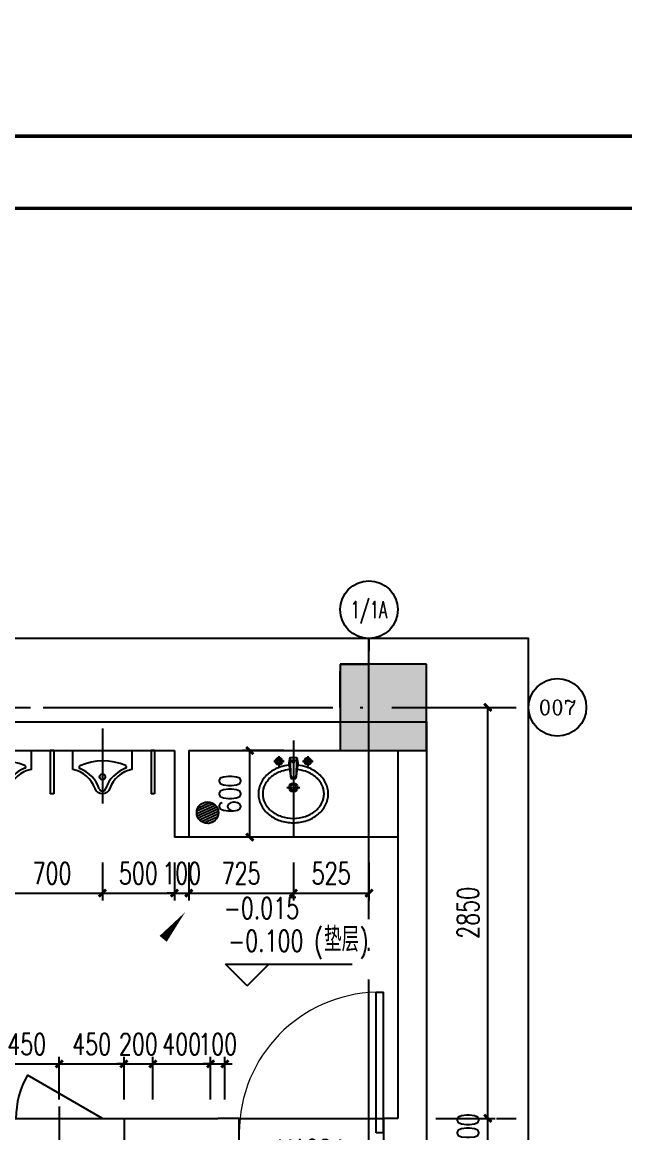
# Model space of a CAD drawing. Extents: x -222544 to -13848, y -31368 to 85559.
# Drawn here: x -23258 to -19076, y 50835 to 58536 of the extents above; entities that cross this region are included whole.
import ezdxf
from ezdxf.enums import TextEntityAlignment as Align
from ezdxf.xclip import XClip

# ---------------------------------------------------------------- set-up
doc = ezdxf.new("R2010")
doc.units = 0
doc.header["$LTSCALE"] = 1000
doc.header["$MEASUREMENT"] = 0
doc.header["$XCLIPFRAME"] = 0
for name, pattern in [('10平面$0$10平面$1$DOTE', [2.42, 2, -0.2, 0.02, -0.2]), ('10平面$0$DASH', [0.35, 0.25, -0.1]), ('10平面$0$DOTE', [2.42, 2, -0.2, 0.02, -0.2])]:
    doc.linetypes.add(name, pattern=pattern)
doc.layers.get('Defpoints').update_dxf_attribs({"color": 210})
for name, color, linetype in [('0-cxFrame', 155, 'Continuous'), ('10平面$0$10平面$1$A-AXIS-DOTE', 14, '10平面$0$10平面$1$DOTE'), ('10平面$0$A-AXIS-DOTE', 14, '10平面$0$DOTE'), ('10平面$0$A-AXIS-DP', 126, 'Continuous'), ('10平面$0$A-AXIS-SYMB', 3, 'Continuous'), ('10平面$0$A-CURTAIN', 134, 'Continuous'), ('10平面$0$A-WC', 223, 'Continuous'), ('10平面$0$A-WINDOW', 140, 'Continuous'), ('10平面$0$A-云线（根据审图意见修改）', 4, 'Continuous'), ('10平面$0$AS-COLN', 6, 'Continuous'), ('10平面$0$AS-WALL', 40, 'Continuous'), ('10平面$0$AS-结构边线层', 200, 'Continuous'), ('10平面$0$DIM_ELEV', 3, 'Continuous'), ('10平面$0$PUB_HATCH', 8, 'Continuous'), ('10平面$0$PUB_TEXT', 7, 'Continuous'), ('10平面$0$建-引出', 3, 'Continuous'), ('10平面$0$建-标高', 3, 'Continuous'), ('10平面$0$建-门', 4, 'Continuous'), ('10平面$0$建-门窗编号', 7, 'Continuous'), ('A-AXIS-D', 1, 'Continuous'), ('A-AXIS-DP', 126, 'Continuous'), ('A-WINDOW', 140, 'Continuous'), ('DIM_SYMB', 3, 'Continuous'), ('PUB_TEXT', 7, 'Continuous')]:
    doc.layers.add(name, color=color, linetype=linetype)
doc.layers.add('0-cxText', color=131, linetype='Continuous', lineweight=25)
doc.styles.add('10平面$0$_TCH_DIM_T3', font='SIMPLEX', dxfattribs={"width": 0.705882, "bigfont": 'GBCBIG'})
doc.styles.add('10平面$0$A-STANDARD', font='SIMPLEX', dxfattribs={"bigfont": 'GBCBIG'})
doc.styles.add('10平面$0$A-WIN-LABEL', font='SIMPLEX', dxfattribs={"bigfont": 'GBCBIG'})
doc.styles.add('_TCH_AXIS', font='COMPLEX', dxfattribs={"bigfont": 'GBCBIG'})
doc.styles.add('_TCH_DIM_T3', font='SIMPLEX', dxfattribs={"width": 0.705882, "bigfont": 'GBCBIG'})
doc.styles.add('cx_tuming', font='')
doc.styles.add('cx_tuqian1', font='')
doc.styles.add('黑体', font='', dxfattribs={"height": 12})
doc.styles.get('cx_tuming').set_extended_font_data('SimHei')
doc.styles.get('cx_tuqian1').set_extended_font_data('SimSun')
doc.styles.get('黑体').set_extended_font_data('SimHei')
doc.dimstyles.new('10平面$0$_TCH_ARCH&&80', dxfattribs={"dimtxt": 238, "dimasz": 80, "dimexe": 80, "dimexo": 80, "dimgap": 101, "dimtad": 1, "dimdec": 0, "dimzin": 0, "dimdsep": 46, "dimtxsty": '10平面$0$_TCH_DIM_T3', "dimblk": '10平面$0$_ArchTick', "dimcen": 0.09, "dimclrt": 7, "dimazin": 2, "dimtfac": 1, "dimtdec": 0, "dimtix": 1, "dimtmove": 2, "dimatfit": 3, "dimfxl": 0, "dimtolj": 1, "dimtzin": 0, "dimarcsym": 0})
doc.dimstyles.new('_TCH_ARCH&&50', dxfattribs={"dimtxt": 148.75, "dimasz": 50, "dimexe": 50, "dimexo": 50, "dimgap": 63.125, "dimtad": 1, "dimdec": 0, "dimzin": 0, "dimdsep": 46, "dimtxsty": '_TCH_DIM_T3', "dimblk": 'ARCHTICK', "dimcen": 0.09, "dimclrt": 7, "dimazin": 2, "dimtfac": 1, "dimtdec": 0, "dimtix": 1, "dimtmove": 2, "dimatfit": 3, "dimfxl": 0, "dimtolj": 1, "dimtzin": 0, "dimarcsym": 0})

# ---------------------------------------------------------------- blocks, each defined once
blk = doc.blocks.new('TK22.A1 L(Dragon)')
at = {"layer": '0-cxFrame', "color": 7, "const_width": 0.5}
blk.add_lwpolyline([(0, 0), (-841, 0), (-841, 594), (0, 594)], close=True, dxfattribs=at)
at = {"layer": '0-cxFrame', "const_width": 0.5}
blk.add_lwpolyline([(-80, 10), (-821, 10), (-821, 584), (-80, 584)], close=True, dxfattribs=at)
at = {"style": '黑体', "flags": 4}
blk.add_attdef('图幅', text='', height=3.3, dxfattribs=at).set_placement((-40, 3), align=Align.RIGHT)
at = {"layer": '0-cxText', "flags": 4}
for tag, height, style, p in [('建设单位', 3.5, 'cx_tuming', (-45, 240)), ('项目名称', 3.5, 'cx_tuming', (-45, 210)), ('子项名称', 3.5, 'cx_tuming', (-45, 180)), ('工程编号', 3.3, 'cx_tuqian1', (-35, 165)), ('图名1', 3.5, 'cx_tuming', (-45, 87)), ('图名2', 3.5, 'cx_tuming', (-45, 79)), ('图名3', 3.5, 'cx_tuming', (-45, 71)), ('出图日期', 3.3, 'cx_tuqian1', (-39, 60)), ('专业', 3.3, 'cx_tuqian1', (-55, 52)), ('图号', 3.3, 'cx_tuqian1', (-55, 44)), ('版次', 3.3, 'cx_tuqian1', (-20, 44))]:
    blk.add_attdef(tag, text='', height=height, dxfattribs=dict(at, style=style)).set_placement(p, align=Align.MIDDLE)
at = {"layer": 'Defpoints', "color": 6, "flags": 4}
for tag, height, style, p in [('tufu', 3.3, '黑体', (-12, 12)), ('dwfname', 4, 'cx_tuqian1', (-80, 3))]:
    blk.add_attdef(tag, text='', height=height, dxfattribs=dict(at, style=style)).set_placement(p, align=Align.RIGHT)
blk = doc.blocks.new('10平面$0$dote')
at = {"layer": '10平面$0$A-AXIS-DOTE'}
for p, q in [((61882.2, 57000), (91882.2, 27000)), ((81382.2, -68993.9), (81382.2, 36662.3)), ((76282.2, -13500), (98661.5, -13500))]:
    blk.add_line(p, q, dxfattribs=at)
blk = doc.blocks.new('10平面$0$10平面$0$A$C45A45C18')
at = {"color": 0}
for p, q in [((949.9, -325, 0), (1249.9, 194.6, 0)), ((-107.3, 84.8), (322.3, 84.8)), ((322.3, -164.8), (322.3, 114.8)), ((-117.3, -124.8), (-117.3, 74.8)), ((322.3, -134.8), (-107.3, -134.8))]:
    blk.add_line(p, q, dxfattribs=at)
at = {"color": 0, "elevation": 0}
blk.add_lwpolyline([(-350.1, 425), (949.9, 425), (949.9, -475), (-350.1, -475)], close=True, dxfattribs=at)
at = {"color": 0}
blk.add_lwpolyline([(-107.3, -164.8, -0.414214), (-147.3, -124.8), (-147.3, 74.8, -0.414214), (-107.3, 114.8), (332.3, 114.8, -0.414214), (442.3, 4.8), (442.3, -54.8, -0.414214), (332.3, -164.8)], format="xyb", close=True, dxfattribs=at)
blk.add_circle((211.3, -25), 20, dxfattribs=at)
for centre, radius, start, end in [((949.9, -325, 0), 600, 60, 90), ((-107.3, 74.8), 10, 90, 180), ((-107.3, -124.8), 10, 180, 270)]:
    blk.add_arc(centre, radius, start, end, dxfattribs=at)
for p in [(-147.3, -25), (211.3, -25)]:
    blk.add_point(p, dxfattribs=at)
at = {"layer": '10平面$0$10平面$1$A-AXIS-DOTE'}
blk.add_line((1031.1, -25), (-419.2, -25), dxfattribs=at)
blk = doc.blocks.new('10平面$0$10平面$0$$lvtry$00000224')
at = {"color": 0}
for p, q in [((-362.5, 0), (-362.5, -300)), ((-337.5, 0), (-362.5, 0)), ((-337.5, 0), (-337.5, -300)), ((337.5, 0), (337.5, -300)), ((362.5, 0), (337.5, 0)), ((362.5, 0), (362.5, -300)), ((-337.5, -300), (-362.5, -300)), ((362.5, -300), (337.5, -300))]:
    blk.add_line(p, q, dxfattribs=at)
at = {"color": 0, "elevation": 0}
blk.add_lwpolyline([(-205, -130.7), (-205, 0), (205, 0), (205, -130.7, 0.268068), (50.8, -263.5, -0.317765), (0, -299.6, -0.317765), (-50.8, -263.5, 0.268068)], format="xyb", close=True, dxfattribs=at)
at = {"color": 0}
blk.add_circle((0, -181.6, 0), 20, dxfattribs=at)
for centre, radius, start, end in [((5.1, -466.4, 0), 395, 66.66751, 114.10839), ((-152.2, -115, 0), 10, 114.10839, 248.1394), ((-242.8, -340.9, 0), 233.4, 19.26394, 68.1394), ((242.8, -340.9, 0), 233.4, 110.49411, 160.73606), ((157.6, -112.9, 0), 10, 290.49411, 66.66751), ((0.2, -256, 0), 24, 199.26394, 269.49984), ((-0.2, -256, 0), 24, 270.50016, 340.73606)]:
    blk.add_arc(centre, radius, start, end, dxfattribs=at)
blk.add_point((0, -181.6, 0), dxfattribs=at)
at = {"layer": '10平面$0$10平面$1$A-AXIS-DOTE'}
blk.add_lwpolyline([(0, 152.7), (0, -367.3)], dxfattribs=at)
blk = doc.blocks.new('10平面$0$345345345')
at = {"layer": '10平面$0$A-WC'}
h = blk.add_hatch(dxfattribs=at)
h.set_pattern_fill('ANSI31', color=256, scale=20)
h.set_pattern_definition([(45, (0, 0), (-22.4506403, 22.4506403), [])])
edge = h.paths.add_edge_path()
edge.add_arc((84993, -2400003), 150, 0, 360)
blk.add_circle((84993, -2400003), 150, dxfattribs=at)
blk = doc.blocks.new('10平面$0$$DorLib2D$00000001')
for p, q in [((0.45, 0.975), (0.5, 0.975)), ((0.45, 0), (0.45, 0.975)), ((0.5, 0), (0.5, 0.975)), ((0.5, 0), (0.45, 0))]:
    blk.add_line(p, q)
at = {"lineweight": 13}
blk.add_arc((0.475, 0), 0.975, 91.46928, 180, dxfattribs=at)
blk = doc.blocks.new('10平面$0$33333333')
at = {"layer": '10平面$0$10平面$1$A-AXIS-DOTE'}
blk.add_lwpolyline([(-140279.2, 791090), (-140279.2, 790430)], dxfattribs=at)
at = {"layer": '10平面$0$A-AXIS-SYMB'}
blk.add_lwpolyline([(-141450, 789390, 0, 0, 0), (-141030, 789900, 0, 64, 0), (-141182.6, 789714.7, 0, 0, 0)], format="xyseb", dxfattribs=at)
at = {"layer": '10平面$0$A-WC'}
for p, q in [((-140415.7, 790946), (-140342.7, 790946)), ((-140379.2, 790982.5), (-140379.2, 790909.5)), ((-140304.2, 790972.4), (-140310.6, 790933.5)), ((-140304.2, 790972.4), (-140254.2, 790972.4)), ((-140304.2, 790972.4), (-140295.9, 790825.8)), ((-140303.1, 790952.7), (-140255.3, 790952.7)), ((-140254.2, 790972.4), (-140262.5, 790825.8)), ((-140254.2, 790972.4), (-140247.7, 790933.5)), ((-140215.7, 790946), (-140142.7, 790946)), ((-140179.2, 790982.5), (-140179.2, 790909.5)), ((-140310.6, 790933.5), (-140295.9, 790825.8)), ((-140247.7, 790933.5), (-140262.5, 790825.8)), ((-140296.4, 790835.9), (-140262, 790835.9)), ((-140295.9, 790825.8), (-140262.5, 790825.8)), ((-140279.2, 790810.1), (-140279.2, 790719.9)), ((-140324.2, 790765), (-140234.1, 790765)), ((-139554.2, 790420), (-141004.2, 790420))]:
    blk.add_line(p, q, dxfattribs=at)
for points in [[(-140308.6, 790918.5, 0.055034), (-140372.1, 790905, 0.088849), (-140448.4, 790863.6, 0.104988), (-140503.3, 790796.8, 0.12017), (-140522, 790720, 0.12017), (-140503.3, 790643.2, 0.104988), (-140448.4, 790576.4, 0.088849), (-140372.1, 790535, 0.080052), (-140279.2, 790520, 0.080052)], [(-140304.5, 790888.8, 0.056066), (-140362.6, 790876.6, 0.088849), (-140429.7, 790840.2, 0.104988), (-140476.6, 790783, 0.12017), (-140492, 790720, 0.12017), (-140476.6, 790657, 0.104988), (-140429.7, 790599.8, 0.088849), (-140362.6, 790563.4, 0.080052), (-140279.2, 790550, 0.080052)], [(-140279.2, 790520, 0.080052), (-140186.3, 790535, 0.088849), (-140110, 790576.4, 0.104988), (-140055.1, 790643.2, 0.12017), (-140036.4, 790720, 0.12017), (-140055.1, 790796.8, 0.104988), (-140110, 790863.6, 0.088849), (-140186.3, 790905, 0.055034), (-140249.8, 790918.5, 0.080052)], [(-140279.2, 790550, 0.080052), (-140195.7, 790563.4, 0.088849), (-140128.7, 790599.8, 0.104988), (-140081.7, 790657, 0.12017), (-140066.4, 790720, 0.12017), (-140081.7, 790783, 0.104988), (-140128.7, 790840.2, 0.088849), (-140195.7, 790876.6, 0.056066), (-140253.9, 790888.8, 0.080052)]]:
    blk.add_lwpolyline(points, format="xyb", dxfattribs=at)
for centre, radius in [((-140379.2, 790946), 25), ((-140379.2, 790946), 15), ((-140179.2, 790946), 25), ((-140179.2, 790946), 15), ((-140279.2, 790765), 30), ((-140279.2, 790765), 20)]:
    blk.add_circle(centre, radius, dxfattribs=at)
for centre, start, end in [((-140280.4, 790945.3), 80.52523, 279.47477), ((-140278, 790945.3), 260.52523, 99.47477)]:
    blk.add_arc(centre, 7.19, start, end, dxfattribs=at)
at = {"layer": '10平面$0$AS-WALL'}
for p, q in [((-144354.2, 791220), (-141054.2, 791220)), ((-141054.2, 791220), (-139354.2, 791220)), ((-139354.2, 791220), (-139354.2, 791120)), ((-139354.2, 791120), (-139354.2, 791120)), ((-139354.2, 791120), (-139354.2, 790920)), ((-144154.2, 791020), (-141104.2, 791020)), ((-141104.2, 791020), (-141104.2, 790420)), ((-141004.2, 791020), (-141004.2, 790420)), ((-141004.2, 791020), (-139554.2, 791020)), ((-139554.2, 791020), (-139554.2, 791020)), ((-139554.2, 791020), (-139554.2, 788470)), ((-139354.2, 790920), (-139354.2, 790920)), ((-139354.2, 790920), (-139354.2, 788270)), ((-141004.2, 790420), (-141104.2, 790420)), ((-141454.2, 788470), (-141454.2, 787170)), ((-141454.2, 788470), (-140804.2, 788470)), ((-140654.2, 788470), (-140804.2, 788470)), ((-140654.2, 788270), (-140654.2, 788470)), ((-139554.2, 788470), (-139654.2, 788470)), ((-139654.2, 788470), (-139654.2, 788270))]:
    blk.add_line(p, q, dxfattribs=at)
at = {"layer": '10平面$0$建-门'}
blk.add_line((-140654.2, 788470), (-139654.2, 788470), dxfattribs=at)
at = {"layer": '10平面$0$A-CURTAIN', "xscale": 0.4999999999999999, "yscale": 0.4999999999999999, "zscale": 0.4999999999999999, "rotation": 339.7997433646614}
blk.add_blockref('10平面$0$345345345', (233606.5, 1931455.1), dxfattribs=at)
at = {"layer": '10平面$0$A-WC'}
for name, p, rotation in [('10平面$0$10平面$0$$lvtry$00000224', (-142304.2, 791020), 359.9999983479594), ('10平面$0$10平面$0$$lvtry$00000224', (-141604.2, 791020), 359.9999983479594), ('10平面$0$10平面$0$A$C45A45C18', (-141929.2, 787520.1, 0), 90.00000039933396)]:
    blk.add_blockref(name, p, dxfattribs=dict(at, rotation=rotation))
at = {"layer": '10平面$0$建-门'}
ref = blk.add_blockref('10平面$0$$DorLib2D$00000001', (-140154.2, 788370), dxfattribs=dict(at, xscale=1000, yscale=1000, zscale=199.9999999999999, rotation=359.9999998238549))
ref.add_attrib('A', 'M1024', (-140391.7, 788175.6), dxfattribs={"layer": '10平面$0$建-门窗编号', "height": 148.75, "rotation": 360, "style": '10平面$0$A-WIN-LABEL', "width": 0.705882})
blk = doc.blocks.new('10平面$0$43243')
at = {"layer": '10平面$0$AS-结构边线层', "linetype": '10平面$0$DASH'}
blk.add_lwpolyline([(-143454.2, 792420), (-143454.2, 791620), (-143354.2, 791620), (-143354.2, 791320), (-139554.2, 791320), (-139554.2, 791620), (-139354.2, 791620), (-139350, 792420)], close=True, dxfattribs=at)
blk.add_lwpolyline([(-143354.2, 791320), (-143171.3, 792137.2), (-139350, 792420)], dxfattribs=at)
blk = doc.blocks.new('10平面$0$3132')
at = {"layer": '10平面$0$DIM_ELEV', "linetype": '10平面$0$DASH', "const_width": 30}
blk.add_lwpolyline([(-145210, 793680), (-138230, 793680, -0.414214), (-137730, 793180), (-137730, 782650, -0.414214), (-138230, 782150), (-145210, 782150, -0.414214), (-145710, 782650), (-145710, 793180, -0.414214)], format="xyb", close=True, dxfattribs=at)
blk = doc.blocks.new('10平面$0$w4324323333')
at = {"layer": '10平面$0$AS-COLN'}
for p, q in [((-138954.2, 791620), (-139554.2, 791620)), ((-139554.2, 791620), (-139554.2, 791020)), ((-138954.2, 791020), (-138954.2, 791620)), ((-139554.2, 791020), (-138954.2, 791020))]:
    blk.add_line(p, q, dxfattribs=at)
blk = doc.blocks.new('10平面$0$2343243')
at = {"layer": '10平面$0$A-云线（根据审图意见修改）', "color": 1, "ltscale": 500}
blk.add_lwpolyline([(-265623.3, 705106.7), (-178050.5, 972846.4), (-230714.5, 804820)], dxfattribs=at)
blk = doc.blocks.new('10平面$0$_ArchTick')
at = {"color": 0, "linetype": 'ByBlock', "const_width": 0.4}
blk.add_lwpolyline([(-0.5, -0.5), (0.5, 0.5)], dxfattribs=at)
blk = doc.blocks.new('*D1623')
at = {"layer": '10平面$0$A-AXIS-DP', "color": 0, "lineweight": -2, "transparency": 16777216}
for p, q in [((-137900, 788470), (-137900, 788550)), ((-138470, 788470), (-137820, 788470)), ((-137900, 788270), (-137900, 788470)), ((-138470, 788270), (-137820, 788270)), ((-137900, 788270), (-137900, 788190))]:
    blk.add_line(p, q, dxfattribs=at)
at = {"layer": 'Defpoints', "color": 0, "transparency": 16777216}
for p in [(-138550, 788470), (-137900, 788470), (-138550, 788270)]:
    blk.add_point(p, dxfattribs=at)
at = {"layer": '10平面$0$A-AXIS-DP', "color": 0, "lineweight": -2, "transparency": 16777216, "xscale": 80, "yscale": 80, "zscale": 80}
for p, rotation in [((-137900, 788470), 270), ((-137900, 788270), 90)]:
    blk.add_blockref('10平面$0$_ArchTick', p, dxfattribs=dict(at, rotation=rotation))
at = {"layer": '10平面$0$A-AXIS-DP', "color": 7, "transparency": 16777216, "insert": (-138120, 788370), "char_height": 238, "attachment_point": 5, "rotation": 90, "style": '10平面$0$_TCH_DIM_T3'}
blk.add_mtext('\\A1;200', dxfattribs=at)
blk = doc.blocks.new('*D1624')
at = {"layer": '10平面$0$A-AXIS-DP', "color": 0, "lineweight": -2, "transparency": 16777216}
for p, q in [((-138470, 791320), (-137820, 791320)), ((-137900, 788470), (-137900, 791320)), ((-138470, 788470), (-137820, 788470))]:
    blk.add_line(p, q, dxfattribs=at)
at = {"layer": 'Defpoints', "color": 0, "transparency": 16777216}
for p in [(-138550, 791320), (-137900, 791320), (-138550, 788470)]:
    blk.add_point(p, dxfattribs=at)
at = {"layer": '10平面$0$A-AXIS-DP', "color": 0, "lineweight": -2, "transparency": 16777216, "xscale": 80, "yscale": 80, "zscale": 80}
for p, rotation in [((-137900, 791320), 90), ((-137900, 788470), 270)]:
    blk.add_blockref('10平面$0$_ArchTick', p, dxfattribs=dict(at, rotation=rotation))
at = {"layer": '10平面$0$A-AXIS-DP', "color": 7, "transparency": 16777216, "insert": (-138120, 789895), "char_height": 238, "attachment_point": 5, "rotation": 90, "style": '10平面$0$_TCH_DIM_T3'}
blk.add_mtext('\\A1;2850', dxfattribs=at)
blk = doc.blocks.new('*D1625')
at = {"layer": '10平面$0$A-AXIS-DP', "color": 0, "lineweight": -2, "transparency": 16777216}
for p, q in [((-138470, 792420), (-137820, 792420)), ((-137900, 791320), (-137900, 792420)), ((-138470, 791320), (-137820, 791320))]:
    blk.add_line(p, q, dxfattribs=at)
at = {"layer": 'Defpoints', "color": 0, "transparency": 16777216}
for p in [(-138550, 792420), (-137900, 792420), (-138550, 791320)]:
    blk.add_point(p, dxfattribs=at)
at = {"layer": '10平面$0$A-AXIS-DP', "color": 0, "lineweight": -2, "transparency": 16777216, "xscale": 80, "yscale": 80, "zscale": 80}
for p, rotation in [((-137900, 792420), 90), ((-137900, 791320), 270)]:
    blk.add_blockref('10平面$0$_ArchTick', p, dxfattribs=dict(at, rotation=rotation))
at = {"layer": '10平面$0$A-AXIS-DP', "color": 7, "transparency": 16777216, "insert": (-138120, 791870), "char_height": 238, "attachment_point": 5, "rotation": 90, "style": '10平面$0$_TCH_DIM_T3'}
blk.add_mtext('\\A1;1100', dxfattribs=at)
blk = doc.blocks.new('_ArchTick')
at = {"color": 0, "linetype": 'ByBlock', "const_width": 0.4}
blk.add_lwpolyline([(-0.5, -0.5), (0.5, 0.5)], dxfattribs=at)
blk = doc.blocks.new('*D483')
at = {"layer": 'A-AXIS-DP', "color": 0, "lineweight": -2, "transparency": 16777216}
for p, q in [((-21442.1, 53485.1), (-21728.8, 53485.1)), ((-21678.8, 52885.1), (-21678.8, 53485.1)), ((-21442.1, 52885.1), (-21728.8, 52885.1))]:
    blk.add_line(p, q, dxfattribs=at)
at = {"layer": 'Defpoints', "color": 0, "transparency": 16777216}
for p in [(-21678.8, 53485.1), (-21392.1, 53485.1), (-21392.1, 52885.1)]:
    blk.add_point(p, dxfattribs=at)
at = {"layer": 'A-AXIS-DP', "color": 0, "lineweight": -2, "transparency": 16777216, "xscale": 50, "yscale": 50, "zscale": 50}
for p, rotation in [((-21678.8, 53485.1), 90), ((-21678.8, 52885.1), 270)]:
    blk.add_blockref('_ArchTick', p, dxfattribs=dict(at, rotation=rotation))
at = {"layer": 'A-AXIS-DP', "color": 7, "transparency": 16777216, "insert": (-21816.3, 53185.1), "char_height": 148.75, "attachment_point": 5, "rotation": 90, "style": '_TCH_DIM_T3'}
blk.add_mtext('\\A1;600', dxfattribs=at)
blk = doc.blocks.new('*D492')
at = {"layer": 'A-AXIS-DP', "color": 0, "lineweight": -2, "transparency": 16777216}
for p, q in [((-20027.1, 50935.1), (-20027.1, 50985.1)), ((-20387.2, 50935.1), (-19977.1, 50935.1)), ((-20027.1, 50735.1), (-20027.1, 50935.1)), ((-20387.2, 50735.1), (-19977.1, 50735.1)), ((-20027.1, 50735.1), (-20027.1, 50685.1))]:
    blk.add_line(p, q, dxfattribs=at)
at = {"layer": 'Defpoints', "color": 0, "transparency": 16777216}
for p in [(-20437.2, 50935.1), (-20027.1, 50935.1), (-20437.2, 50735.1)]:
    blk.add_point(p, dxfattribs=at)
at = {"layer": 'A-AXIS-DP', "color": 0, "lineweight": -2, "transparency": 16777216, "xscale": 50, "yscale": 50, "zscale": 50}
for p, rotation in [((-20027.1, 50935.1), 270), ((-20027.1, 50735.1), 90)]:
    blk.add_blockref('_ArchTick', p, dxfattribs=dict(at, rotation=rotation))
at = {"layer": 'A-AXIS-DP', "color": 7, "transparency": 16777216, "insert": (-20164.6, 50835.1), "char_height": 148.75, "attachment_point": 5, "rotation": 90, "style": '_TCH_DIM_T3'}
blk.add_mtext('\\A1;200', dxfattribs=at)
blk = doc.blocks.new('*D493')
at = {"layer": 'A-AXIS-DP', "color": 0, "lineweight": -2, "transparency": 16777216}
for p, q in [((-20387.2, 53785.1), (-19977.1, 53785.1)), ((-20027.1, 50935.1), (-20027.1, 53785.1)), ((-20387.2, 50935.1), (-19977.1, 50935.1))]:
    blk.add_line(p, q, dxfattribs=at)
at = {"layer": 'Defpoints', "color": 0, "transparency": 16777216}
for p in [(-20437.2, 53785.1), (-20027.1, 53785.1), (-20437.2, 50935.1)]:
    blk.add_point(p, dxfattribs=at)
at = {"layer": 'A-AXIS-DP', "color": 0, "lineweight": -2, "transparency": 16777216, "xscale": 50, "yscale": 50, "zscale": 50}
for p, rotation in [((-20027.1, 53785.1), 90), ((-20027.1, 50935.1), 270)]:
    blk.add_blockref('_ArchTick', p, dxfattribs=dict(at, rotation=rotation))
at = {"layer": 'A-AXIS-DP', "color": 7, "transparency": 16777216, "insert": (-20164.6, 52360.1), "char_height": 148.75, "attachment_point": 5, "rotation": 90, "style": '_TCH_DIM_T3'}
blk.add_mtext('\\A1;2850', dxfattribs=at)
blk = doc.blocks.new('*D512')
at = {"layer": 'A-AXIS-DP', "color": 0, "lineweight": -2, "transparency": 16777216}
for p, q in [((-23451.6, 51066.3), (-23451.6, 51362.7)), ((-23451.6, 51312.7), (-23001.6, 51312.7)), ((-23001.6, 51066.3), (-23001.6, 51362.7))]:
    blk.add_line(p, q, dxfattribs=at)
at = {"layer": 'Defpoints', "color": 0, "transparency": 16777216}
for p in [(-23001.6, 51312.7), (-23451.6, 51016.3), (-23001.6, 51016.3)]:
    blk.add_point(p, dxfattribs=at)
at = {"layer": 'A-AXIS-DP', "color": 0, "lineweight": -2, "transparency": 16777216, "xscale": 50, "yscale": 50, "zscale": 50, "rotation": 180}
blk.add_blockref('_ArchTick', (-23451.6, 51312.7), dxfattribs=at)
at = {"layer": 'A-AXIS-DP', "color": 0, "lineweight": -2, "transparency": 16777216, "xscale": 50, "yscale": 50, "zscale": 50}
blk.add_blockref('_ArchTick', (-23001.6, 51312.7), dxfattribs=at)
at = {"layer": 'A-AXIS-DP', "color": 7, "transparency": 16777216, "insert": (-23226.6, 51450.2), "char_height": 148.75, "attachment_point": 5, "style": '_TCH_DIM_T3'}
blk.add_mtext('\\A1;450', dxfattribs=at)
blk = doc.blocks.new('*D513')
at = {"layer": 'A-AXIS-DP', "color": 0, "lineweight": -2, "transparency": 16777216}
for p, q in [((-23001.6, 51066.3), (-23001.6, 51362.7)), ((-23001.6, 51312.7), (-22551.6, 51312.7)), ((-22551.6, 51066.3), (-22551.6, 51362.7))]:
    blk.add_line(p, q, dxfattribs=at)
at = {"layer": 'Defpoints', "color": 0, "transparency": 16777216}
for p in [(-22551.6, 51312.7), (-23001.6, 51016.3), (-22551.6, 51016.3)]:
    blk.add_point(p, dxfattribs=at)
at = {"layer": 'A-AXIS-DP', "color": 0, "lineweight": -2, "transparency": 16777216, "xscale": 50, "yscale": 50, "zscale": 50, "rotation": 180}
blk.add_blockref('_ArchTick', (-23001.6, 51312.7), dxfattribs=at)
at = {"layer": 'A-AXIS-DP', "color": 0, "lineweight": -2, "transparency": 16777216, "xscale": 50, "yscale": 50, "zscale": 50}
blk.add_blockref('_ArchTick', (-22551.6, 51312.7), dxfattribs=at)
at = {"layer": 'A-AXIS-DP', "color": 7, "transparency": 16777216, "insert": (-22776.6, 51450.2), "char_height": 148.75, "attachment_point": 5, "style": '_TCH_DIM_T3'}
blk.add_mtext('\\A1;450', dxfattribs=at)
blk = doc.blocks.new('*D514')
at = {"layer": 'A-AXIS-DP', "color": 0, "lineweight": -2, "transparency": 16777216}
for p, q in [((-22551.6, 51312.7), (-22601.6, 51312.7)), ((-22551.6, 51066.3), (-22551.6, 51362.7)), ((-22551.6, 51312.7), (-22351.6, 51312.7)), ((-22351.6, 51066.3), (-22351.6, 51362.7)), ((-22351.6, 51312.7), (-22301.6, 51312.7))]:
    blk.add_line(p, q, dxfattribs=at)
at = {"layer": 'Defpoints', "color": 0, "transparency": 16777216}
for p in [(-22351.6, 51312.7), (-22551.6, 51016.3), (-22351.6, 51016.3)]:
    blk.add_point(p, dxfattribs=at)
at = {"layer": 'A-AXIS-DP', "color": 0, "lineweight": -2, "transparency": 16777216, "xscale": 50, "yscale": 50, "zscale": 50}
blk.add_blockref('_ArchTick', (-22551.6, 51312.7), dxfattribs=at)
at = {"layer": 'A-AXIS-DP', "color": 0, "lineweight": -2, "transparency": 16777216, "xscale": 50, "yscale": 50, "zscale": 50, "rotation": 180}
blk.add_blockref('_ArchTick', (-22351.6, 51312.7), dxfattribs=at)
at = {"layer": 'A-AXIS-DP', "color": 7, "transparency": 16777216, "insert": (-22451.6, 51450.2), "char_height": 148.75, "attachment_point": 5, "style": '_TCH_DIM_T3'}
blk.add_mtext('\\A1;200', dxfattribs=at)
blk = doc.blocks.new('*D515')
at = {"layer": 'A-AXIS-DP', "color": 0, "lineweight": -2, "transparency": 16777216}
for p, q in [((-22351.6, 51066.3), (-22351.6, 51362.7)), ((-22351.6, 51312.7), (-21951.6, 51312.7)), ((-21951.6, 51066.3), (-21951.6, 51362.7))]:
    blk.add_line(p, q, dxfattribs=at)
at = {"layer": 'Defpoints', "color": 0, "transparency": 16777216}
for p in [(-21951.6, 51312.7), (-22351.6, 51016.3), (-21951.6, 51016.3)]:
    blk.add_point(p, dxfattribs=at)
at = {"layer": 'A-AXIS-DP', "color": 0, "lineweight": -2, "transparency": 16777216, "xscale": 50, "yscale": 50, "zscale": 50, "rotation": 180}
blk.add_blockref('_ArchTick', (-22351.6, 51312.7), dxfattribs=at)
at = {"layer": 'A-AXIS-DP', "color": 0, "lineweight": -2, "transparency": 16777216, "xscale": 50, "yscale": 50, "zscale": 50}
blk.add_blockref('_ArchTick', (-21951.6, 51312.7), dxfattribs=at)
at = {"layer": 'A-AXIS-DP', "color": 7, "transparency": 16777216, "insert": (-22151.6, 51450.2), "char_height": 148.75, "attachment_point": 5, "style": '_TCH_DIM_T3'}
blk.add_mtext('\\A1;400', dxfattribs=at)
blk = doc.blocks.new('*D516')
at = {"layer": 'A-AXIS-DP', "color": 0, "lineweight": -2, "transparency": 16777216}
for p, q in [((-21951.6, 51312.7), (-22001.6, 51312.7)), ((-21951.6, 51066.3), (-21951.6, 51362.7)), ((-21951.6, 51312.7), (-21851.6, 51312.7)), ((-21851.6, 51066.3), (-21851.6, 51362.7)), ((-21851.6, 51312.7), (-21801.6, 51312.7))]:
    blk.add_line(p, q, dxfattribs=at)
at = {"layer": 'Defpoints', "color": 0, "transparency": 16777216}
for p in [(-21851.6, 51312.7), (-21951.6, 51016.3), (-21851.6, 51016.3)]:
    blk.add_point(p, dxfattribs=at)
at = {"layer": 'A-AXIS-DP', "color": 0, "lineweight": -2, "transparency": 16777216, "xscale": 50, "yscale": 50, "zscale": 50}
blk.add_blockref('_ArchTick', (-21951.6, 51312.7), dxfattribs=at)
at = {"layer": 'A-AXIS-DP', "color": 0, "lineweight": -2, "transparency": 16777216, "xscale": 50, "yscale": 50, "zscale": 50, "rotation": 180}
blk.add_blockref('_ArchTick', (-21851.6, 51312.7), dxfattribs=at)
at = {"layer": 'A-AXIS-DP', "color": 7, "transparency": 16777216, "insert": (-21901.6, 51450.2), "char_height": 148.75, "attachment_point": 5, "style": '_TCH_DIM_T3'}
blk.add_mtext('\\A1;100', dxfattribs=at)
blk = doc.blocks.new('*D522')
at = {"layer": 'A-AXIS-DP', "color": 0, "lineweight": -2, "transparency": 16777216}
for p, q in [((-23401.6, 52709.9), (-23401.6, 52446.9)), ((-22701.6, 52709.9), (-22701.6, 52446.9)), ((-23401.6, 52496.9), (-22701.6, 52496.9))]:
    blk.add_line(p, q, dxfattribs=at)
at = {"layer": 'Defpoints', "color": 0, "transparency": 16777216}
for p in [(-23401.6, 52759.9), (-22701.6, 52759.9), (-22701.6, 52496.9)]:
    blk.add_point(p, dxfattribs=at)
at = {"layer": 'A-AXIS-DP', "color": 0, "lineweight": -2, "transparency": 16777216, "xscale": 50, "yscale": 50, "zscale": 50, "rotation": 180}
blk.add_blockref('_ArchTick', (-23401.6, 52496.9), dxfattribs=at)
at = {"layer": 'A-AXIS-DP', "color": 0, "lineweight": -2, "transparency": 16777216, "xscale": 50, "yscale": 50, "zscale": 50}
blk.add_blockref('_ArchTick', (-22701.6, 52496.9), dxfattribs=at)
at = {"layer": 'A-AXIS-DP', "color": 7, "transparency": 16777216, "insert": (-23051.6, 52634.4), "char_height": 148.75, "attachment_point": 5, "style": '_TCH_DIM_T3'}
blk.add_mtext('\\A1;700', dxfattribs=at)
blk = doc.blocks.new('*D523')
at = {"layer": 'A-AXIS-DP', "color": 0, "lineweight": -2, "transparency": 16777216}
for p, q in [((-22701.6, 52709.9), (-22701.6, 52446.9)), ((-22201.6, 52709.9), (-22201.6, 52446.9)), ((-22701.6, 52496.9), (-22201.6, 52496.9))]:
    blk.add_line(p, q, dxfattribs=at)
at = {"layer": 'Defpoints', "color": 0, "transparency": 16777216}
for p in [(-22701.6, 52759.9), (-22201.6, 52759.9), (-22201.6, 52496.9)]:
    blk.add_point(p, dxfattribs=at)
at = {"layer": 'A-AXIS-DP', "color": 0, "lineweight": -2, "transparency": 16777216, "xscale": 50, "yscale": 50, "zscale": 50, "rotation": 180}
blk.add_blockref('_ArchTick', (-22701.6, 52496.9), dxfattribs=at)
at = {"layer": 'A-AXIS-DP', "color": 0, "lineweight": -2, "transparency": 16777216, "xscale": 50, "yscale": 50, "zscale": 50}
blk.add_blockref('_ArchTick', (-22201.6, 52496.9), dxfattribs=at)
at = {"layer": 'A-AXIS-DP', "color": 7, "transparency": 16777216, "insert": (-22451.6, 52634.4), "char_height": 148.75, "attachment_point": 5, "style": '_TCH_DIM_T3'}
blk.add_mtext('\\A1;500', dxfattribs=at)
blk = doc.blocks.new('*D524')
at = {"layer": 'A-AXIS-DP', "color": 0, "lineweight": -2, "transparency": 16777216}
for p, q in [((-22201.6, 52709.9), (-22201.6, 52446.9)), ((-22101.6, 52709.9), (-22101.6, 52446.9)), ((-22201.6, 52496.9), (-22251.6, 52496.9)), ((-22201.6, 52496.9), (-22101.6, 52496.9)), ((-22101.6, 52496.9), (-22051.6, 52496.9))]:
    blk.add_line(p, q, dxfattribs=at)
at = {"layer": 'Defpoints', "color": 0, "transparency": 16777216}
for p in [(-22201.6, 52759.9), (-22101.6, 52759.9), (-22101.6, 52496.9)]:
    blk.add_point(p, dxfattribs=at)
at = {"layer": 'A-AXIS-DP', "color": 0, "lineweight": -2, "transparency": 16777216, "xscale": 50, "yscale": 50, "zscale": 50}
blk.add_blockref('_ArchTick', (-22201.6, 52496.9), dxfattribs=at)
at = {"layer": 'A-AXIS-DP', "color": 0, "lineweight": -2, "transparency": 16777216, "xscale": 50, "yscale": 50, "zscale": 50, "rotation": 180}
blk.add_blockref('_ArchTick', (-22101.6, 52496.9), dxfattribs=at)
at = {"layer": 'A-AXIS-DP', "color": 7, "transparency": 16777216, "insert": (-22151.6, 52634.4), "char_height": 148.75, "attachment_point": 5, "style": '_TCH_DIM_T3'}
blk.add_mtext('\\A1;100', dxfattribs=at)
blk = doc.blocks.new('*D525')
at = {"layer": 'A-AXIS-DP', "color": 0, "lineweight": -2, "transparency": 16777216}
for p, q in [((-22101.6, 52709.9), (-22101.6, 52446.9)), ((-21376.6, 52709.9), (-21376.6, 52446.9)), ((-22101.6, 52496.9), (-21376.6, 52496.9))]:
    blk.add_line(p, q, dxfattribs=at)
at = {"layer": 'Defpoints', "color": 0, "transparency": 16777216}
for p in [(-22101.6, 52759.9), (-21376.6, 52759.9), (-21376.6, 52496.9)]:
    blk.add_point(p, dxfattribs=at)
at = {"layer": 'A-AXIS-DP', "color": 0, "lineweight": -2, "transparency": 16777216, "xscale": 50, "yscale": 50, "zscale": 50, "rotation": 180}
blk.add_blockref('_ArchTick', (-22101.6, 52496.9), dxfattribs=at)
at = {"layer": 'A-AXIS-DP', "color": 0, "lineweight": -2, "transparency": 16777216, "xscale": 50, "yscale": 50, "zscale": 50}
blk.add_blockref('_ArchTick', (-21376.6, 52496.9), dxfattribs=at)
at = {"layer": 'A-AXIS-DP', "color": 7, "transparency": 16777216, "insert": (-21739.1, 52634.4), "char_height": 148.75, "attachment_point": 5, "style": '_TCH_DIM_T3'}
blk.add_mtext('\\A1;725', dxfattribs=at)
blk = doc.blocks.new('*D526')
at = {"layer": 'A-AXIS-DP', "color": 0, "lineweight": -2, "transparency": 16777216}
for p, q in [((-21376.6, 52709.9), (-21376.6, 52446.9)), ((-20851.6, 52709.9), (-20851.6, 52446.9)), ((-21376.6, 52496.9), (-20851.6, 52496.9))]:
    blk.add_line(p, q, dxfattribs=at)
at = {"layer": 'Defpoints', "color": 0, "transparency": 16777216}
for p in [(-21376.6, 52759.9), (-20851.6, 52759.9), (-20851.6, 52496.9)]:
    blk.add_point(p, dxfattribs=at)
at = {"layer": 'A-AXIS-DP', "color": 0, "lineweight": -2, "transparency": 16777216, "xscale": 50, "yscale": 50, "zscale": 50, "rotation": 180}
blk.add_blockref('_ArchTick', (-21376.6, 52496.9), dxfattribs=at)
at = {"layer": 'A-AXIS-DP', "color": 0, "lineweight": -2, "transparency": 16777216, "xscale": 50, "yscale": 50, "zscale": 50}
blk.add_blockref('_ArchTick', (-20851.6, 52496.9), dxfattribs=at)
at = {"layer": 'A-AXIS-DP', "color": 7, "transparency": 16777216, "insert": (-21114.1, 52634.4), "char_height": 148.75, "attachment_point": 5, "style": '_TCH_DIM_T3'}
blk.add_mtext('\\A1;525', dxfattribs=at)
blk = doc.blocks.new('10平面')
at = {"layer": '10平面$0$PUB_HATCH'}
blk.add_hatch(color=256, dxfattribs=at).paths.add_polyline_path([(-139554.2, 791020), (-138954.2, 791020), (-138954.2, 791620), (-139554.2, 791620)])
at = {"layer": '10平面$0$建-引出'}
blk.add_lwpolyline([(-141480, 791810, 0, 133.3, 0), (-141103.1, 792138.6, 0, 0, 0)], format="xyseb", dxfattribs=at)
at = {"layer": '10平面$0$建-标高'}
for p, q in [((-140200, 789390), (-140350, 789540)), ((-140350, 789540), (-139470, 789540)), ((-140200, 789390), (-140050, 789540))]:
    blk.add_line(p, q, dxfattribs=at)
blk.add_blockref('10平面$0$33333333', (400, 0))
at = {"layer": '10平面$0$A-AXIS-DP'}
for name in ['10平面$0$2343243', '10平面$0$3132']:
    blk.add_blockref(name, (0, 0), dxfattribs=at)
at = {"layer": '10平面$0$A-WINDOW'}
blk.add_blockref('10平面$0$43243', (0, 0), dxfattribs=at)
at = {"layer": '10平面$0$AS-COLN'}
blk.add_blockref('10平面$0$w4324323333', (0, 0), dxfattribs=at)
at = {"layer": '10平面$0$AS-WALL'}
blk.add_blockref('10平面$0$dote', (-220736.4, 804820), dxfattribs=at)
at = {"layer": '10平面$0$PUB_TEXT', "style": '10平面$0$A-STANDARD', "width": 0.705882}
for s, height, p in [('-0.015', 148.75, (-140360.9, 789853.8)), ('(', 148.8, (-139735.9, 789626.2)), (')', 148.8, (-139420.2, 789626.2)), ('-0.100', 148.75, (-140330.9, 789626.2))]:
    blk.add_text(s, height=height, dxfattribs=at).set_placement(p)
at = {"layer": '10平面$0$PUB_TEXT', "style": '10平面$0$A-STANDARD'}
blk.add_text('垫层', height=168.79, dxfattribs=at).set_placement((-139665.9, 789626.2))
at = {"layer": '10平面$0$A-AXIS-DP'}
for p1, p2, picture, middle in [((-138550, 791320), (-138550, 792420), '*D1625', (-138120, 791870)), ((-138550, 788470), (-138550, 791320), '*D1624', (-138120, 789895)), ((-138550, 788270), (-138550, 788470), '*D1623', (-138120, 788370))]:
    dim = blk.add_aligned_dim(p1=p1, p2=p2, distance=-650, dimstyle='10平面$0$_TCH_ARCH&&80', dxfattribs=at)
    dim.commit()
    dim.dimension.update_dxf_attribs({"geometry": picture, "text_midpoint": middle})

msp = doc.modelspace()

# ---------------------------------------------------------------- linework, layer by layer
at = {"layer": 'A-AXIS-D'}
msp.add_circle((-19543.8, 53785.1), 200, dxfattribs=at)

# ---------------------------------------------------------------- block references
at = {"layer": '0-cxFrame', "xscale": 50, "yscale": 50, "zscale": 50}
msp.add_blockref('TK22.A1 L(Dragon)', (-13860.5, 28045), dxfattribs=at)

# ---------------------------------------------------------------- texts
at = {"layer": 'PUB_TEXT', "style": '_TCH_AXIS', "width": 0.65625}
msp.add_text('1/1A', height=116.41, dxfattribs=at).set_placement((-20978.9, 54404.4), (-20724.3, 54404.4), align=Align.FIT)
at = {"layer": 'PUB_TEXT', "style": '_TCH_AXIS'}
msp.add_text('007', height=101.48, dxfattribs=at).set_placement((-19674.3, 53734.3), (-19413.4, 53734.3), align=Align.FIT)

# ---------------------------------------------------------------- next in the draw order: block references
at = {"layer": 'A-WINDOW'}
ref = msp.add_blockref('10平面', (118502.6, -737534.9), dxfattribs=at)
XClip(ref).set_block_clipping_path([(-144036.2340896062, 782592.1469346532), (-138332.5876093262, 791797.4927875935)])
ref = msp.add_blockref('10平面', (123458.1, -791602.5), dxfattribs=at)
XClip(ref).set_block_clipping_path([(-149069.4947712686, 822142.4845585017), (-143135.4832539898, 832892.364749553)])
at = {"layer": 'DIM_SYMB'}
ref = msp.add_blockref('10平面', (199076.5, -794617.3), dxfattribs=at)
XClip(ref).set_block_clipping_path([(-232392.0561316109, 827085.1265105864), (-225852.3232791438, 833011.0461944257)])

# ---------------------------------------------------------------- next in the draw order: linework, layer by layer
at = {"layer": 'A-AXIS-D'}
msp.add_circle((-20851.6, 54462.6), 200, dxfattribs=at)
at = {"layer": 'DIM_SYMB'}
msp.add_lwpolyline([(-25533.6, 45057.2), (-19743.8, 45057.2), (-19743.8, 54262.6), (-25533.6, 54262.6)], close=True, dxfattribs=at)

# ---------------------------------------------------------------- next in the draw order: dimensions: what is measured, and where the dimension line sits
at = {"layer": 'A-AXIS-DP'}
for p1, p2, distance, picture, middle in [((-20437.2, 50935.1), (-20437.2, 53785.1), -410, '*D493', (-20164.6, 52360.1)), ((-21392.1, 52885.1), (-21392.1, 53485.1), 286.7, '*D483', (-21816.3, 53185.1)), ((-23401.6, 52759.9), (-22701.6, 52759.9), -263.1, '*D522', (-23051.6, 52634.4)), ((-22701.6, 52759.9), (-22201.6, 52759.9), -263.1, '*D523', (-22451.6, 52634.4)), ((-22201.6, 52759.9), (-22101.6, 52759.9), -263.1, '*D524', (-22151.6, 52634.4)), ((-22101.6, 52759.9), (-21376.6, 52759.9), -263.1, '*D525', (-21739.1, 52634.4)), ((-21376.6, 52759.9), (-20851.6, 52759.9), -263.1, '*D526', (-21114.1, 52634.4)), ((-23451.6, 51016.3), (-23001.6, 51016.3), 296.4, '*D512', (-23226.6, 51450.2)), ((-23001.6, 51016.3), (-22551.6, 51016.3), 296.4, '*D513', (-22776.6, 51450.2)), ((-22551.6, 51016.3), (-22351.6, 51016.3), 296.4, '*D514', (-22451.6, 51450.2)), ((-22351.6, 51016.3), (-21951.6, 51016.3), 296.4, '*D515', (-22151.6, 51450.2)), ((-21951.6, 51016.3), (-21851.6, 51016.3), 296.4, '*D516', (-21901.6, 51450.2)), ((-20437.2, 50735.1), (-20437.2, 50935.1), -410, '*D492', (-20164.6, 50835.1))]:
    dim = msp.add_aligned_dim(p1=p1, p2=p2, distance=distance, dimstyle='_TCH_ARCH&&50', dxfattribs=at)
    dim.commit()
    dim.dimension.update_dxf_attribs({"geometry": picture, "text_midpoint": middle})

doc.saveas('drawing.dxf')
